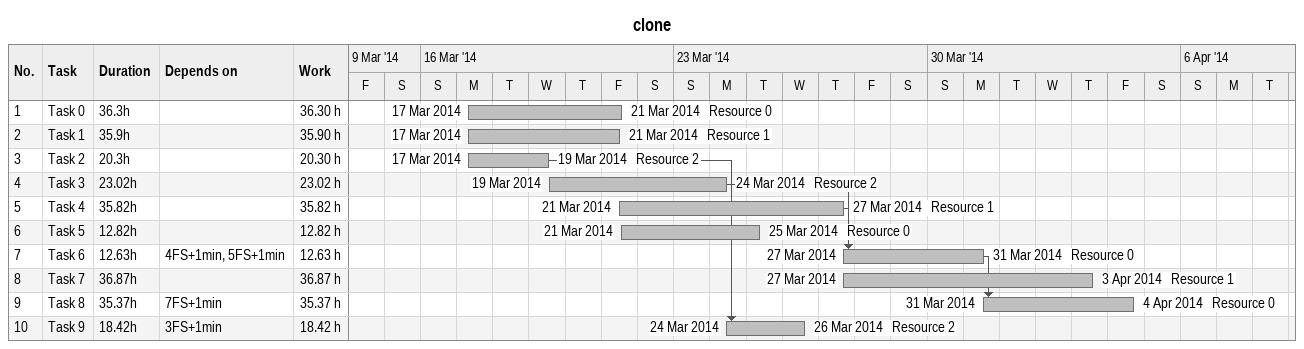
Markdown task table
clone

| ID | Task | Duration | Start | Finish | Predecessors | Resources | Work (h) |
|---|---|---|---|---|---|---|---|
| 1 | Task 0 | 36.3h | 2014-03-17 | 2014-03-21 |  | Resource 0 | 36.30 |
| 2 | Task 1 | 35.9h | 2014-03-17 | 2014-03-21 |  | Resource 1 | 35.90 |
| 3 | Task 2 | 20.3h | 2014-03-17 | 2014-03-19 |  | Resource 2 | 20.30 |
| 4 | Task 3 | 23.02h | 2014-03-19 | 2014-03-24 |  | Resource 2 | 23.02 |
| 5 | Task 4 | 35.82h | 2014-03-21 | 2014-03-27 |  | Resource 1 | 35.82 |
| 6 | Task 5 | 12.82h | 2014-03-21 | 2014-03-25 |  | Resource 0 | 12.82 |
| 7 | Task 6 | 12.63h | 2014-03-27 | 2014-03-31 | 4FS+1min, 5FS+1min | Resource 0 | 12.63 |
| 8 | Task 7 | 36.87h | 2014-03-27 | 2014-04-03 |  | Resource 1 | 36.87 |
| 9 | Task 8 | 35.37h | 2014-03-31 | 2014-04-04 | 7FS+1min | Resource 0 | 35.37 |
| 10 | Task 9 | 18.42h | 2014-03-24 | 2014-03-26 | 3FS+1min | Resource 2 | 18.42 |
